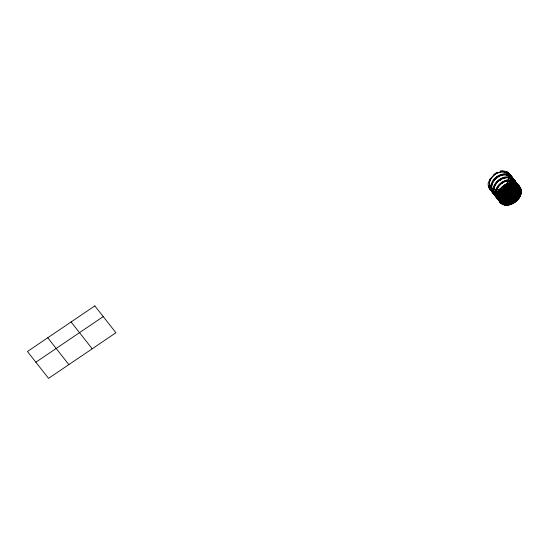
<?xml version="1.0" encoding="UTF-8"?>
<svg xmlns="http://www.w3.org/2000/svg" width="549" height="549" viewBox="0 0 549 549"><rect width="100%" height="100%" fill="white"/><g stroke="black" fill="none" stroke-linecap="round" stroke-linejoin="round"><path stroke-width="0.82" d="M497.312 177.19L497.655 176.915M491.527 184.066A11.721 8.201 -38.2 0 0 491.183 185.336L491.081 185.83M491.334 186.152L491.719 185.885L491.156 185.521M493.338 188.774C493.688 188.334 493.434 188.232 493.826 189.11M493.736 188.582L494.059 188.705A10.925 7.645 -38.2 0 1 509.012 177.965M493.942 188.712L493.62 188.479M497.421 176.517L497.476 176.682A11.721 8.201 -38.2 0 1 499.37 175.57M497.559 177.101L497.71 177.203M497.305 176.572L497.257 176.401M499.364 179.496L499.782 180.024L499.727 179.454M500.07 179.997C499.542 179.777 500.132 179.585 499.755 180.189M499.913 180.147L499.686 179.509M502.198 182.446L502.225 183.098L501.656 182.46L501.958 182.254L502.239 183.126L501.93 182.412M501.916 182.44L502.239 183.126M501.999 182.968L502.342 182.934L501.999 182.563A11.721 8.201 -38.2 0 1 504.661 181.122M503.92 185.5C504.277 185.521 504.401 185.74 504.25 185.37M507.695 174.857C507.441 174.925 507.461 174.966 507.88 174.747M507.194 174.486L507.798 175.158M507.777 175.11L507.351 174.788M499.892 179.605C498.636 178.988 500.516 180.779 499.748 179.585L499.844 180.086L499.892 179.743M499.775 180.141L499.659 179.791L500.009 179.962M501.834 182.474L502.321 183.071L501.916 182.693M507.516 175.227L507.715 174.898L507.18 174.87M491.424 185.329L491.293 185.548M497.833 176.991L497.476 176.38L497.037 176.847M501.69 182.755L502.095 182.467M501.916 182.556L502.019 182.234M503.934 185.521C505.053 184.725 503.817 186.049 504.263 185.198M507.331 175.014L507.633 174.431M507.441 174.939L507.818 174.987L507.338 175.117M491.321 185.438L491.156 185.823M497.538 176.826L497.037 176.593L497.572 176.654M502.109 182.543L502.397 182.906M507.351 174.726L507.4 174.857M490.957 185.48L491.101 185.85M493.476 188.623L493.743 189.007M507.736 174.891L507.585 175.049M497.346 176.387L497.346 176.915M499.679 179.612L499.693 179.585A11.721 8.201 -38.2 0 0 494.066 186.372M497.27 176.421L497.181 176.812M493.242 188.444L493.695 188.252M499.384 179.509L499.796 179.331M504.071 185.226L504.407 185.404L504.037 185.528M493.53 188.568L493.476 188.273M35.87 362.216L103.239 316.601M502.198 182.673L501.676 182.735M500.496 170.876L503.316 170.65M71.096 321.954L92.205 348.8M47.756 337.759L68.858 364.605M488.15 183.085L488.178 185.596M493.97 188.595A10.925 7.645 -38.2 0 1 508.896 177.814M492.487 189.961A10.925 7.645 -38.2 0 1 496.536 178.048A10.925 7.645 -38.2 0 1 509.232 176.229M492.371 189.81A10.925 7.645 -38.2 0 1 496.056 178.205A10.925 7.645 -38.2 0 1 508.559 175.687M510.508 175.515A12.387 8.667 -38.2 0 1 507.393 190.743A12.387 8.667 -38.2 0 1 491.52 191.086M512.642 181.966A12.229 8.558 -38.2 0 1 504.682 192.445A12.229 8.558 -38.2 0 1 493.105 192.699M492.549 192.191A12.229 8.558 -38.2 0 1 491.65 190.997M510.398 175.625A12.229 8.558 -38.2 0 1 511.853 177.32M512.004 177.512A12.229 8.558 -38.2 0 1 512.773 179.674M512.793 182.158A12.229 8.558 -38.2 0 1 497.792 194.463M496.92 194.387A12.229 8.558 -38.2 0 1 491.801 191.189M510.659 175.707A12.387 8.667 -38.2 0 1 507.544 190.935A12.387 8.667 -38.2 0 1 491.671 191.278M509.527 175.124A12.387 8.667 -38.2 0 1 507.736 191.182A12.387 8.667 -38.2 0 1 491.266 190.105M510.742 176.057A12.229 8.558 -38.2 0 1 512.965 179.921M512.986 182.405A12.229 8.558 -38.2 0 1 495.493 194.25M494.752 193.948A12.229 8.558 -38.2 0 1 491.403 190.036M512.615 178.535A12.229 8.558 -38.2 0 1 507.331 191.532A12.229 8.558 -38.2 0 1 493.53 193.234M510.824 176.16A12.229 8.558 -38.2 0 1 512.279 177.862M510.934 176.057A12.387 8.667 -38.2 0 1 506.96 191.944A12.387 8.667 -38.2 0 1 491.348 190.208M491.602 190.53A12.387 8.667 -38.2 0 0 507.214 192.267A12.387 8.667 -38.2 0 0 511.188 176.38A12.229 8.558 -38.2 0 0 507.64 173.594M511.634 176.991A12.229 8.558 -38.2 0 1 509.918 189.693A12.229 8.558 -38.2 0 1 495.829 194.675M495.088 194.38A12.229 8.558 -38.2 0 1 491.739 190.462M513.095 179.146A12.229 8.558 -38.2 0 1 505.588 193.598A12.229 8.558 -38.2 0 1 491.966 190.75M511.304 176.778A12.229 8.558 -38.2 0 1 512.759 178.473M511.414 176.668A12.387 8.667 -38.2 0 1 507.441 192.555A12.387 8.667 -38.2 0 1 491.829 190.819M511.668 176.998A12.387 8.667 -38.2 0 1 508.552 192.225A12.387 8.667 -38.2 0 1 492.686 192.562M511.565 177.101A12.229 8.558 -38.2 0 1 511.682 188.678A12.229 8.558 -38.2 0 1 498.801 195.746M496.31 195.293A12.229 8.558 -38.2 0 1 492.81 192.479M511.641 177.203A12.229 8.558 -38.2 0 1 513.864 181.067M513.885 183.544A12.229 8.558 -38.2 0 1 497.174 195.622M496.392 195.396A12.229 8.558 -38.2 0 1 492.892 192.582M511.75 177.094A12.387 8.667 -38.2 0 1 507.338 193.296A12.387 8.667 -38.2 0 1 491.993 190.476M511.942 177.341A12.387 8.667 -38.2 0 1 508.827 192.569A12.387 8.667 -38.2 0 1 492.961 192.912M511.833 177.451A12.229 8.558 -38.2 0 1 514.056 181.307M514.084 183.791A12.229 8.558 -38.2 0 1 499.075 196.096M496.584 195.636A12.229 8.558 -38.2 0 1 493.084 192.829M511.984 177.643A12.229 8.558 -38.2 0 1 512.107 189.22A12.229 8.558 -38.2 0 1 499.226 196.288M496.735 195.828A12.229 8.558 -38.2 0 1 495.308 195.156M494.69 194.717A12.229 8.558 -38.2 0 1 493.235 193.022M512.093 177.533A12.387 8.667 -38.2 0 1 508.12 193.42A12.387 8.667 -38.2 0 1 492.508 191.683M493.791 189.947A10.925 7.645 -38.2 0 1 498.979 180.381A10.925 7.645 -38.2 0 1 509.479 177.862M493.139 188.582A11.721 8.201 -38.2 0 1 509.149 177.018M492.357 182.179A11.721 8.201 -38.2 0 1 493.112 180.944M493.544 180.347A11.721 8.201 -38.2 0 1 496.172 177.629M500.05 175.255A11.721 8.201 -38.2 0 1 502.109 174.548M503.467 174.273A11.721 8.201 -38.2 0 1 505.451 174.17M502.273 187.648A10.925 7.645 -38.2 0 1 505.691 185.102M515.12 181.383A12.387 8.667 -38.2 0 1 511.146 197.269A12.387 8.667 -38.2 0 1 495.534 195.533M515.01 181.486A12.229 8.558 -38.2 0 1 515.127 193.063A12.229 8.558 -38.2 0 1 502.253 200.138M501.381 200.062A12.229 8.558 -38.2 0 1 499.762 199.678M499.02 199.376A12.229 8.558 -38.2 0 1 495.672 195.465M516.952 184.052A12.229 8.558 -38.2 0 1 510.357 197.969A12.229 8.558 -38.2 0 1 496.413 197.057M515.161 181.685A12.229 8.558 -38.2 0 1 516.616 183.38M515.271 181.575A12.387 8.667 -38.2 0 1 511.297 197.462A12.387 8.667 -38.2 0 1 495.685 195.725M515.463 181.822A12.387 8.667 -38.2 0 1 511.49 197.709A12.387 8.667 -38.2 0 1 495.877 195.972M515.353 181.925A12.229 8.558 -38.2 0 1 515.47 193.502A12.229 8.558 -38.2 0 1 502.596 200.577M500.105 200.117A12.229 8.558 -38.2 0 1 496.015 195.904M515.799 182.247A12.387 8.667 -38.2 0 1 511.826 198.134A12.387 8.667 -38.2 0 1 496.214 196.398M515.689 182.357A12.229 8.558 -38.2 0 1 517.913 186.214M517.94 188.698A12.229 8.558 -38.2 0 1 501.23 200.776M500.441 200.543A12.229 8.558 -38.2 0 1 496.351 196.329M515.916 182.645A12.229 8.558 -38.2 0 1 518.139 186.502M518.16 188.986A12.229 8.558 -38.2 0 1 501.45 201.058M500.667 200.831A12.229 8.558 -38.2 0 1 497.168 198.017M516.026 182.536A12.387 8.667 -38.2 0 1 511.613 198.731A12.387 8.667 -38.2 0 1 496.269 195.918M514.962 182.035A12.387 8.667 -38.2 0 1 513.981 197.379A12.387 8.667 -38.2 0 1 497.298 198.429M517.632 184.663A12.229 8.558 -38.2 0 1 518.393 186.832M518.421 189.309A12.229 8.558 -38.2 0 1 509.053 200.481A12.229 8.558 -38.2 0 1 497.421 198.347M516.177 182.968A12.229 8.558 -38.2 0 1 517.22 184.045M516.252 183.071A12.229 8.558 -38.2 0 1 518.476 186.934M518.503 189.412A12.229 8.558 -38.2 0 1 509.136 200.584A12.229 8.558 -38.2 0 1 497.504 198.45M515.037 182.138A12.387 8.667 -38.2 0 1 513.246 198.189A12.387 8.667 -38.2 0 1 496.776 197.118M516.554 183.208A12.387 8.667 -38.2 0 1 513.439 198.436A12.387 8.667 -38.2 0 1 497.572 198.779M516.444 183.318A12.229 8.558 -38.2 0 1 518.668 187.175M518.695 189.659A12.229 8.558 -38.2 0 1 510.735 200.138A12.229 8.558 -38.2 0 1 499.151 200.392M498.595 199.884A12.229 8.558 -38.2 0 1 497.696 198.697M518.05 185.205A12.229 8.558 -38.2 0 1 518.819 187.367M518.846 189.851A12.229 8.558 -38.2 0 1 503.838 202.156M502.973 202.08A12.229 8.558 -38.2 0 1 497.847 198.889M516.705 183.4A12.387 8.667 -38.2 0 1 513.59 198.628A12.387 8.667 -38.2 0 1 497.723 198.971M497.037 189.33A10.925 7.645 -38.2 0 1 508.992 180.69M496.914 189.179A10.925 7.645 -38.2 0 1 508.868 180.539M501.203 188.533A10.925 7.645 -38.2 0 1 506.199 184.629M496.378 189.302A11.721 8.201 -38.2 0 1 497.723 186.811M498.622 185.631A11.721 8.201 -38.2 0 1 500.784 183.496M505.341 180.847A11.721 8.201 -38.2 0 1 508.758 180.065M500.221 188.842A11.721 8.201 -38.2 0 1 506.727 183.75M497.168 189.879A10.925 7.645 -38.2 0 1 489.749 181.582A10.925 7.645 -38.2 0 1 502.342 171.885A10.925 7.645 -38.2 0 1 508.292 181.307M508.031 181.897A10.925 7.645 -38.2 0 1 498.012 189.741M504.49 171.068A12.387 8.667 -38.2 0 1 505.897 187.099A12.387 8.667 -38.2 0 1 488.438 185.96M488.528 182.79A12.387 8.667 -38.2 0 1 488.891 181.451M489.138 180.779A12.387 8.667 -38.2 0 1 490.566 178.151M495.102 173.676A12.387 8.667 -38.2 0 1 496.474 172.832M508.093 172.688A12.229 8.558 -38.2 0 1 506.569 186.283A12.229 8.558 -38.2 0 1 491.417 190.201M490.799 189.762A12.229 8.558 -38.2 0 1 488.576 185.898M508.244 172.88A12.229 8.558 -38.2 0 1 506.72 186.475A12.229 8.558 -38.2 0 1 491.568 190.393M490.95 189.954A12.229 8.558 -38.2 0 1 488.727 186.097M506.281 171.645A12.387 8.667 -38.2 0 1 505.238 187.998A12.387 8.667 -38.2 0 1 488.589 186.152M506.473 171.892A12.387 8.667 -38.2 0 1 505.842 187.902A12.387 8.667 -38.2 0 1 488.96 187.168M508.436 173.127A12.229 8.558 -38.2 0 1 505.361 188.163A12.229 8.558 -38.2 0 1 489.687 188.506M508.518 173.23A12.229 8.558 -38.2 0 1 504.593 188.918A12.229 8.558 -38.2 0 1 489.173 187.202M507.303 172.297A12.387 8.667 -38.2 0 1 505.512 188.348A12.387 8.667 -38.2 0 1 489.042 187.271M508.882 173.45A12.387 8.667 -38.2 0 1 505.766 188.678A12.387 8.667 -38.2 0 1 489.9 189.021M496.015 192.205A12.229 8.558 -38.2 0 0 508.594 185.548A12.229 8.558 -38.2 0 0 509.328 174.06A12.387 8.667 -38.2 0 1 506.247 189.288A12.229 8.558 -38.2 0 1 490.586 189.645M493.524 191.745A12.229 8.558 -38.2 0 1 490.024 188.931M508.998 173.841A12.229 8.558 -38.2 0 1 511.222 177.704M511.243 180.182A12.229 8.558 -38.2 0 1 500.921 191.725A12.229 8.558 -38.2 0 1 489.66 187.82M509.108 173.731A12.387 8.667 -38.2 0 1 505.135 189.625A12.387 8.667 -38.2 0 1 489.523 187.888M490.381 189.631A12.387 8.667 -38.2 0 0 506.247 189.288A12.229 8.558 -38.2 0 0 509.335 174.273M511.476 178.027A12.229 8.558 -38.2 0 1 503.543 190.99A12.229 8.558 -38.2 0 1 490.504 189.542M509.252 174.17A12.229 8.558 -38.2 0 1 510.707 175.865M509.445 174.163A12.387 8.667 -38.2 0 1 505.471 190.05A12.387 8.667 -38.2 0 1 489.859 188.314M509.637 174.41A12.387 8.667 -38.2 0 1 505.663 190.297A12.387 8.667 -38.2 0 1 490.051 188.561M511.75 178.377A12.229 8.558 -38.2 0 1 503.817 191.34A12.229 8.558 -38.2 0 1 490.779 189.892M509.527 174.513A12.229 8.558 -38.2 0 1 510.982 176.215M511.469 177.08A12.229 8.558 -38.2 0 1 508.518 187.916A12.229 8.558 -38.2 0 1 496.92 193.358M496.056 193.282A12.229 8.558 -38.2 0 1 490.93 190.084M509.788 174.603A12.387 8.667 -38.2 0 1 505.814 190.489A12.387 8.667 -38.2 0 1 490.202 188.753M491.952 189.055A10.925 7.645 -38.2 0 1 496.296 177.746A10.925 7.645 -38.2 0 1 508.443 175.536M490.861 188.026A11.721 8.201 -38.2 0 1 496.742 176.696A11.721 8.201 -38.2 0 1 508.964 174.946M507.605 183.833A11.721 8.201 -38.2 0 1 506.205 185.583M505.128 186.653A11.721 8.201 -38.2 0 1 503.316 188.067M489.454 180.504A11.721 8.201 -38.2 0 1 490.051 179.242M493.283 175.193A11.721 8.201 -38.2 0 1 497.744 172.324M517.426 184.313A12.387 8.667 -38.2 0 1 513.452 200.207A12.387 8.667 -38.2 0 1 497.84 198.47M518.771 186.118A12.229 8.558 -38.2 0 1 519.539 188.286M519.56 190.764A12.229 8.558 -38.2 0 1 510.666 201.723A12.229 8.558 -38.2 0 1 498.979 200.419M498.567 199.802A12.229 8.558 -38.2 0 1 497.977 198.402M517.316 184.423A12.229 8.558 -38.2 0 1 518.359 185.5M517.467 184.615A12.229 8.558 -38.2 0 1 517.583 196.192A12.229 8.558 -38.2 0 1 504.709 203.26M503.838 203.185A12.229 8.558 -38.2 0 1 498.718 199.994M517.577 184.505A12.387 8.667 -38.2 0 1 513.603 200.399A12.387 8.667 -38.2 0 1 497.991 198.663M517.769 184.752A12.387 8.667 -38.2 0 1 513.356 200.948A12.387 8.667 -38.2 0 1 498.012 198.134M517.659 184.862A12.229 8.558 -38.2 0 1 519.882 188.719M519.91 191.203A12.229 8.558 -38.2 0 1 510.543 202.375A12.229 8.558 -38.2 0 1 498.911 200.241M517.741 184.965A12.229 8.558 -38.2 0 1 519.965 188.822M519.985 191.306A12.229 8.558 -38.2 0 1 510.625 202.471A12.229 8.558 -38.2 0 1 498.993 200.337M517.851 184.855A12.387 8.667 -38.2 0 1 514.736 200.083A12.387 8.667 -38.2 0 1 498.863 200.426M518.105 185.185A12.387 8.667 -38.2 0 1 514.132 201.071A12.387 8.667 -38.2 0 1 498.526 199.335M518.002 185.287A12.229 8.558 -38.2 0 1 518.119 196.865A12.229 8.558 -38.2 0 1 505.238 203.94M504.373 203.864A12.229 8.558 -38.2 0 1 501.326 202.807M500.702 202.361A12.229 8.558 -38.2 0 1 499.247 200.666M519.677 187.271A12.229 8.558 -38.2 0 1 520.445 189.439M520.466 191.917A12.229 8.558 -38.2 0 1 505.464 204.221M504.6 204.146A12.229 8.558 -38.2 0 1 501.546 203.089M500.928 202.65A12.229 8.558 -38.2 0 1 499.473 200.955M518.331 185.466A12.387 8.667 -38.2 0 1 515.216 200.694A12.387 8.667 -38.2 0 1 499.35 201.037M517.268 184.972A12.387 8.667 -38.2 0 1 515.477 201.023A12.387 8.667 -38.2 0 1 499.007 199.946M518.482 185.905A12.229 8.558 -38.2 0 1 516.959 199.5A12.229 8.558 -38.2 0 1 501.807 203.418M501.182 202.979A12.229 8.558 -38.2 0 1 499.734 201.277M518.86 186.145A12.387 8.667 -38.2 0 1 515.744 201.373A12.387 8.667 -38.2 0 1 499.878 201.716M519.306 186.756A12.229 8.558 -38.2 0 1 515.257 201.62A12.229 8.558 -38.2 0 1 500.002 201.627M518.908 186.44A12.229 8.558 -38.2 0 1 514.983 202.135A12.229 8.558 -38.2 0 1 499.563 200.419M519.011 186.337A12.387 8.667 -38.2 0 1 515.044 202.224A12.387 8.667 -38.2 0 1 499.432 200.488M502.397 187.799A10.925 7.645 -38.2 0 1 505.807 185.253M518.894 198.196A11.721 8.201 -38.2 0 1 517.995 199.376M500.462 189.151A11.721 8.201 -38.2 0 1 501.429 187.991M504.963 185.102A11.721 8.201 -38.2 0 1 506.295 184.368M512.814 178.446A12.387 8.667 -38.2 0 1 509.698 193.673A12.387 8.667 -38.2 0 1 493.826 194.017M493.956 193.934A12.229 8.558 -38.2 0 0 509.211 193.927A12.229 8.558 -38.2 0 0 513.26 179.063A12.387 8.667 -38.2 0 1 510.124 194.216A12.387 8.667 -38.2 0 1 494.251 194.559M512.855 178.748A12.229 8.558 -38.2 0 1 515.079 182.611M515.099 185.088A12.229 8.558 -38.2 0 1 504.785 196.631A12.229 8.558 -38.2 0 1 493.517 192.726M512.965 178.638A12.387 8.667 -38.2 0 1 508.992 194.531A12.387 8.667 -38.2 0 1 493.379 192.795M513.157 178.885A12.387 8.667 -38.2 0 1 509.184 194.771A12.387 8.667 -38.2 0 1 493.572 193.035M514.838 181.362A12.229 8.558 -38.2 0 1 510.776 193.33A12.229 8.558 -38.2 0 1 497.799 197.18M495.754 196.068A12.229 8.558 -38.2 0 1 494.299 194.373M513.047 178.995A12.229 8.558 -38.2 0 1 514.502 180.69M513.13 179.098A12.229 8.558 -38.2 0 1 515.175 182.193M515.346 182.954A12.229 8.558 -38.2 0 1 500.372 197.743M497.874 197.283A12.229 8.558 -38.2 0 1 494.381 194.47M513.493 179.317A12.387 8.667 -38.2 0 1 510.378 194.545A12.387 8.667 -38.2 0 1 494.512 194.888M515.607 183.284A12.229 8.558 -38.2 0 1 507.674 196.247A12.229 8.558 -38.2 0 1 494.635 194.799M513.384 179.42A12.229 8.558 -38.2 0 1 514.838 181.122M515.401 182.083A12.229 8.558 -38.2 0 1 508.806 195.993A12.229 8.558 -38.2 0 1 494.862 195.087M513.61 179.708A12.229 8.558 -38.2 0 1 515.065 181.403M513.72 179.598A12.387 8.667 -38.2 0 1 509.746 195.492A12.387 8.667 -38.2 0 1 494.134 193.756M513.974 179.928A12.387 8.667 -38.2 0 1 509.561 196.123A12.387 8.667 -38.2 0 1 494.217 193.31M515.326 181.733A12.229 8.558 -38.2 0 1 509.506 196.034A12.229 8.558 -38.2 0 1 495.116 195.41M513.871 180.038A12.229 8.558 -38.2 0 1 514.914 181.108M515.401 181.836A12.229 8.558 -38.2 0 1 509.589 196.13A12.229 8.558 -38.2 0 1 495.198 195.513M514.056 180.031A12.387 8.667 -38.2 0 1 510.941 195.259A12.387 8.667 -38.2 0 1 495.074 195.602M512.924 179.448A12.387 8.667 -38.2 0 1 511.133 195.506A12.387 8.667 -38.2 0 1 494.663 194.428M514.139 180.381A12.229 8.558 -38.2 0 1 514.262 191.958A12.229 8.558 -38.2 0 1 501.381 199.033M500.516 198.951A12.229 8.558 -38.2 0 1 497.463 197.894M496.845 197.455A12.229 8.558 -38.2 0 1 495.39 195.76M514.289 180.573A12.229 8.558 -38.2 0 1 516.513 184.437M516.54 186.921A12.229 8.558 -38.2 0 1 509.033 197.139A12.229 8.558 -38.2 0 1 497.62 198.093M496.996 197.647A12.229 8.558 -38.2 0 1 495.541 195.952M514.399 180.47A12.387 8.667 -38.2 0 1 511.284 195.698A12.387 8.667 -38.2 0 1 495.418 196.041M496.296 190.606A10.925 7.645 -38.2 0 1 508.751 180.388M511.805 195.142A11.721 8.201 -38.2 0 1 510.611 196.123M495.706 190.263A11.721 8.201 -38.2 0 1 508.518 179.756M493.379 188.89A11.721 8.201 -38.2 0 1 493.832 187.003M500.345 179.235A11.721 8.201 -38.2 0 1 502.356 178.192M94.819 305.896L27.45 351.511L48.552 378.357L115.921 332.742L94.819 305.896M497.888 189.59A10.925 7.645 -38.2 0 0 508.106 174.657A10.925 7.645 -38.2 0 0 491.259 178.054A10.925 7.645 -38.2 0 0 497.888 189.59"/></g></svg>
